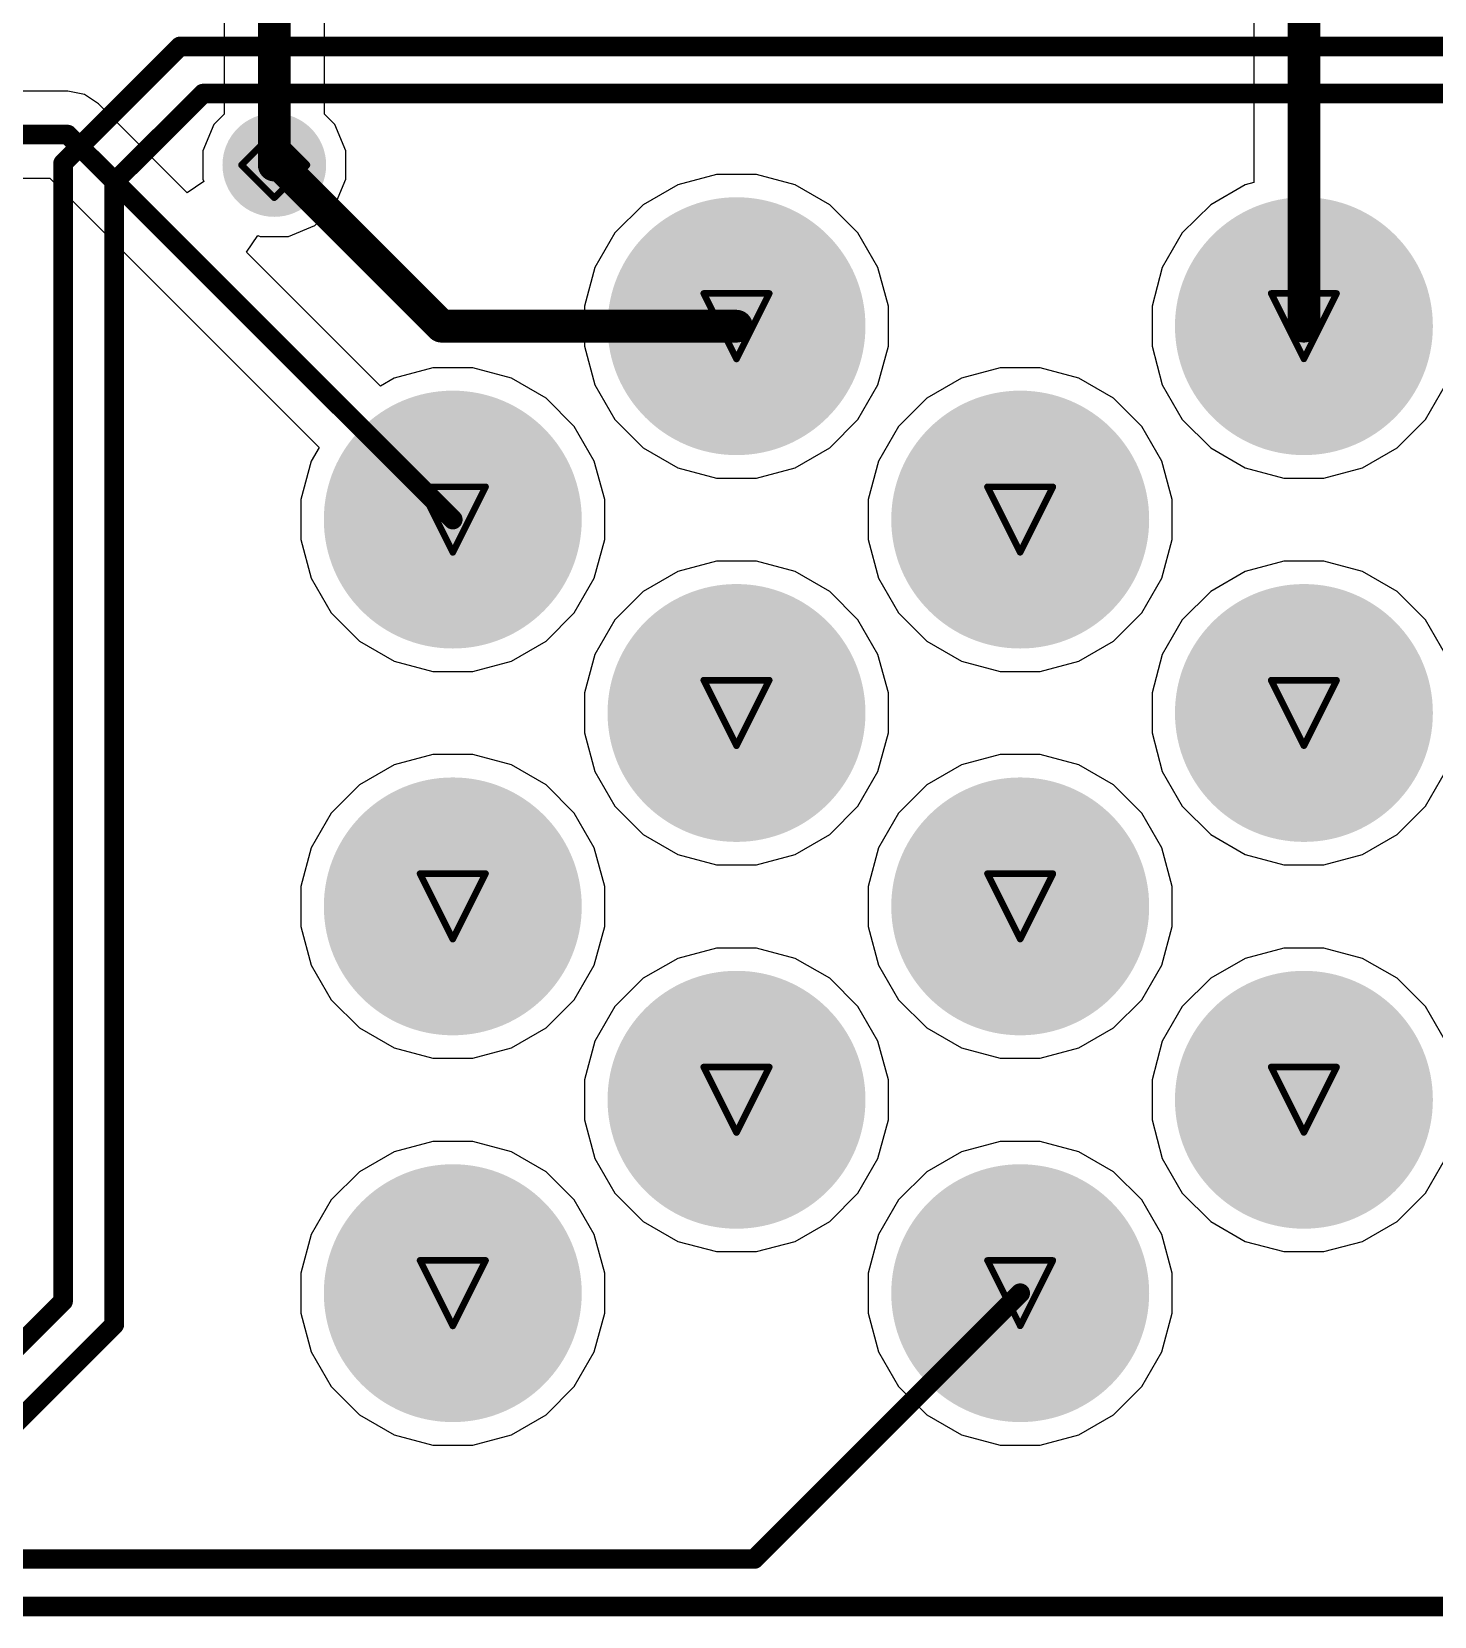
# Model space of a CAD drawing. Header units: inches. Extents: x -31 to 249, y -28 to 261.
# Drawn here: x 68.52 to 79.4, y 13.56 to 25.85 of the extents above; entities that cross this region are included whole.
import ezdxf

# ---------------------------------------------------------------- set-up
doc = ezdxf.new("R2010")
doc.units = ezdxf.units.IN
for name, color, linetype in [('Bottom Layer', 5, 'Continuous'), ('Bottom Solder', 6, 'Continuous'), ('Drill Drawing', 1, 'Continuous'), ('Multi-Layer', 9, 'Continuous'), ('Pad Holes', 156, 'Continuous'), ('Top Layer', 1, 'Continuous'), ('Top Solder', 216, 'Continuous'), ('Via Holes', 16, 'Continuous')]:
    doc.layers.add(name, color=color, linetype=linetype)

# ---------------------------------------------------------------- blocks, each defined once
blk = doc.blocks.new('1_1376430_8_40')
at = {"layer": 'Bottom Layer'}
h = blk.add_hatch(color=5, dxfattribs=at)
edge = h.paths.add_edge_path()
edge.add_arc((6.45, 4.725), 1, 0, 360)
h = blk.add_hatch(color=5, dxfattribs=at)
edge = h.paths.add_edge_path()
edge.add_arc((10.85, 4.725), 1, 0, 360)
h = blk.add_hatch(color=5, dxfattribs=at)
edge = h.paths.add_edge_path()
edge.add_arc((4.25, 3.225), 1, 0, 360)
h = blk.add_hatch(color=5, dxfattribs=at)
edge = h.paths.add_edge_path()
edge.add_arc((8.65, 3.225), 1, 0, 360)
h = blk.add_hatch(color=5, dxfattribs=at)
edge = h.paths.add_edge_path()
edge.add_arc((6.45, 1.725), 1, 0, 360)
h = blk.add_hatch(color=5, dxfattribs=at)
edge = h.paths.add_edge_path()
edge.add_arc((10.85, 1.725), 1, 0, 360)
h = blk.add_hatch(color=5, dxfattribs=at)
edge = h.paths.add_edge_path()
edge.add_arc((4.25, 0.225), 1, 0, 360)
h = blk.add_hatch(color=5, dxfattribs=at)
edge = h.paths.add_edge_path()
edge.add_arc((8.65, 0.225), 1, 0, 360)
h = blk.add_hatch(color=5, dxfattribs=at)
edge = h.paths.add_edge_path()
edge.add_arc((6.45, -1.275), 1, 0, 360)
h = blk.add_hatch(color=5, dxfattribs=at)
edge = h.paths.add_edge_path()
edge.add_arc((10.85, -1.275), 1, 0, 360)
h = blk.add_hatch(color=5, dxfattribs=at)
edge = h.paths.add_edge_path()
edge.add_arc((4.25, -2.775), 1, 0, 360)
h = blk.add_hatch(color=5, dxfattribs=at)
edge = h.paths.add_edge_path()
edge.add_arc((8.65, -2.775), 1, 0, 360)
at = {"layer": 'Bottom Solder'}
h = blk.add_hatch(color=6, dxfattribs=at)
edge = h.paths.add_edge_path()
edge.add_arc((6.45, 4.725), 1, 0, 360)
h = blk.add_hatch(color=6, dxfattribs=at)
edge = h.paths.add_edge_path()
edge.add_arc((10.85, 4.725), 1, 0, 360)
h = blk.add_hatch(color=6, dxfattribs=at)
edge = h.paths.add_edge_path()
edge.add_arc((4.25, 3.225), 1, 0, 360)
h = blk.add_hatch(color=6, dxfattribs=at)
edge = h.paths.add_edge_path()
edge.add_arc((8.65, 3.225), 1, 0, 360)
h = blk.add_hatch(color=6, dxfattribs=at)
edge = h.paths.add_edge_path()
edge.add_arc((6.45, 1.725), 1, 0, 360)
h = blk.add_hatch(color=6, dxfattribs=at)
edge = h.paths.add_edge_path()
edge.add_arc((10.85, 1.725), 1, 0, 360)
h = blk.add_hatch(color=6, dxfattribs=at)
edge = h.paths.add_edge_path()
edge.add_arc((4.25, 0.225), 1, 0, 360)
h = blk.add_hatch(color=6, dxfattribs=at)
edge = h.paths.add_edge_path()
edge.add_arc((8.65, 0.225), 1, 0, 360)
h = blk.add_hatch(color=6, dxfattribs=at)
edge = h.paths.add_edge_path()
edge.add_arc((6.45, -1.275), 1, 0, 360)
h = blk.add_hatch(color=6, dxfattribs=at)
edge = h.paths.add_edge_path()
edge.add_arc((10.85, -1.275), 1, 0, 360)
h = blk.add_hatch(color=6, dxfattribs=at)
edge = h.paths.add_edge_path()
edge.add_arc((4.25, -2.775), 1, 0, 360)
h = blk.add_hatch(color=6, dxfattribs=at)
edge = h.paths.add_edge_path()
edge.add_arc((8.65, -2.775), 1, 0, 360)
at = {"layer": 'Multi-Layer'}
h = blk.add_hatch(color=9, dxfattribs=at)
edge = h.paths.add_edge_path()
edge.add_arc((6.45, 4.725), 1, 0, 360)
h = blk.add_hatch(color=9, dxfattribs=at)
edge = h.paths.add_edge_path()
edge.add_arc((10.85, 4.725), 1, 0, 360)
h = blk.add_hatch(color=9, dxfattribs=at)
edge = h.paths.add_edge_path()
edge.add_arc((4.25, 3.225), 1, 0, 360)
h = blk.add_hatch(color=9, dxfattribs=at)
edge = h.paths.add_edge_path()
edge.add_arc((8.65, 3.225), 1, 0, 360)
h = blk.add_hatch(color=9, dxfattribs=at)
edge = h.paths.add_edge_path()
edge.add_arc((6.45, 1.725), 1, 0, 360)
h = blk.add_hatch(color=9, dxfattribs=at)
edge = h.paths.add_edge_path()
edge.add_arc((10.85, 1.725), 1, 0, 360)
h = blk.add_hatch(color=9, dxfattribs=at)
edge = h.paths.add_edge_path()
edge.add_arc((4.25, 0.225), 1, 0, 360)
h = blk.add_hatch(color=9, dxfattribs=at)
edge = h.paths.add_edge_path()
edge.add_arc((8.65, 0.225), 1, 0, 360)
h = blk.add_hatch(color=9, dxfattribs=at)
edge = h.paths.add_edge_path()
edge.add_arc((6.45, -1.275), 1, 0, 360)
h = blk.add_hatch(color=9, dxfattribs=at)
edge = h.paths.add_edge_path()
edge.add_arc((10.85, -1.275), 1, 0, 360)
h = blk.add_hatch(color=9, dxfattribs=at)
edge = h.paths.add_edge_path()
edge.add_arc((4.25, -2.775), 1, 0, 360)
h = blk.add_hatch(color=9, dxfattribs=at)
edge = h.paths.add_edge_path()
edge.add_arc((8.65, -2.775), 1, 0, 360)
at = {"layer": 'Pad Holes'}
h = blk.add_hatch(color=7, dxfattribs=at)
edge = h.paths.add_edge_path()
edge.add_arc((6.45, 4.725), 0.605, 0, 360)
h = blk.add_hatch(color=7, dxfattribs=at)
edge = h.paths.add_edge_path()
edge.add_arc((10.85, 4.725), 0.605, 0, 360)
h = blk.add_hatch(color=7, dxfattribs=at)
edge = h.paths.add_edge_path()
edge.add_arc((4.25, 3.225), 0.605, 0, 360)
h = blk.add_hatch(color=7, dxfattribs=at)
edge = h.paths.add_edge_path()
edge.add_arc((8.65, 3.225), 0.605, 0, 360)
h = blk.add_hatch(color=7, dxfattribs=at)
edge = h.paths.add_edge_path()
edge.add_arc((6.45, 1.725), 0.605, 0, 360)
h = blk.add_hatch(color=7, dxfattribs=at)
edge = h.paths.add_edge_path()
edge.add_arc((10.85, 1.725), 0.605, 0, 360)
h = blk.add_hatch(color=7, dxfattribs=at)
edge = h.paths.add_edge_path()
edge.add_arc((4.25, 0.225), 0.605, 0, 360)
h = blk.add_hatch(color=7, dxfattribs=at)
edge = h.paths.add_edge_path()
edge.add_arc((8.65, 0.225), 0.605, 0, 360)
h = blk.add_hatch(color=7, dxfattribs=at)
edge = h.paths.add_edge_path()
edge.add_arc((6.45, -1.275), 0.605, 0, 360)
h = blk.add_hatch(color=7, dxfattribs=at)
edge = h.paths.add_edge_path()
edge.add_arc((10.85, -1.275), 0.605, 0, 360)
h = blk.add_hatch(color=7, dxfattribs=at)
edge = h.paths.add_edge_path()
edge.add_arc((4.25, -2.775), 0.605, 0, 360)
h = blk.add_hatch(color=7, dxfattribs=at)
edge = h.paths.add_edge_path()
edge.add_arc((8.65, -2.775), 0.605, 0, 360)
at = {"layer": 'Top Layer'}
h = blk.add_hatch(color=1, dxfattribs=at)
edge = h.paths.add_edge_path()
edge.add_arc((6.45, 4.725), 1, 0, 360)
h = blk.add_hatch(color=1, dxfattribs=at)
edge = h.paths.add_edge_path()
edge.add_arc((10.85, 4.725), 1, 0, 360)
h = blk.add_hatch(color=1, dxfattribs=at)
edge = h.paths.add_edge_path()
edge.add_arc((4.25, 3.225), 1, 0, 360)
h = blk.add_hatch(color=1, dxfattribs=at)
edge = h.paths.add_edge_path()
edge.add_arc((8.65, 3.225), 1, 0, 360)
h = blk.add_hatch(color=1, dxfattribs=at)
edge = h.paths.add_edge_path()
edge.add_arc((6.45, 1.725), 1, 0, 360)
h = blk.add_hatch(color=1, dxfattribs=at)
edge = h.paths.add_edge_path()
edge.add_arc((10.85, 1.725), 1, 0, 360)
h = blk.add_hatch(color=1, dxfattribs=at)
edge = h.paths.add_edge_path()
edge.add_arc((4.25, 0.225), 1, 0, 360)
h = blk.add_hatch(color=1, dxfattribs=at)
edge = h.paths.add_edge_path()
edge.add_arc((8.65, 0.225), 1, 0, 360)
h = blk.add_hatch(color=1, dxfattribs=at)
edge = h.paths.add_edge_path()
edge.add_arc((6.45, -1.275), 1, 0, 360)
h = blk.add_hatch(color=1, dxfattribs=at)
edge = h.paths.add_edge_path()
edge.add_arc((10.85, -1.275), 1, 0, 360)
h = blk.add_hatch(color=1, dxfattribs=at)
edge = h.paths.add_edge_path()
edge.add_arc((4.25, -2.775), 1, 0, 360)
h = blk.add_hatch(color=1, dxfattribs=at)
edge = h.paths.add_edge_path()
edge.add_arc((8.65, -2.775), 1, 0, 360)
at = {"layer": 'Top Solder'}
h = blk.add_hatch(color=216, dxfattribs=at)
edge = h.paths.add_edge_path()
edge.add_arc((6.45, 4.725), 1, 0, 360)
h = blk.add_hatch(color=216, dxfattribs=at)
edge = h.paths.add_edge_path()
edge.add_arc((10.85, 4.725), 1, 0, 360)
h = blk.add_hatch(color=216, dxfattribs=at)
edge = h.paths.add_edge_path()
edge.add_arc((4.25, 3.225), 1, 0, 360)
h = blk.add_hatch(color=216, dxfattribs=at)
edge = h.paths.add_edge_path()
edge.add_arc((8.65, 3.225), 1, 0, 360)
h = blk.add_hatch(color=216, dxfattribs=at)
edge = h.paths.add_edge_path()
edge.add_arc((6.45, 1.725), 1, 0, 360)
h = blk.add_hatch(color=216, dxfattribs=at)
edge = h.paths.add_edge_path()
edge.add_arc((10.85, 1.725), 1, 0, 360)
h = blk.add_hatch(color=216, dxfattribs=at)
edge = h.paths.add_edge_path()
edge.add_arc((4.25, 0.225), 1, 0, 360)
h = blk.add_hatch(color=216, dxfattribs=at)
edge = h.paths.add_edge_path()
edge.add_arc((8.65, 0.225), 1, 0, 360)
h = blk.add_hatch(color=216, dxfattribs=at)
edge = h.paths.add_edge_path()
edge.add_arc((6.45, -1.275), 1, 0, 360)
h = blk.add_hatch(color=216, dxfattribs=at)
edge = h.paths.add_edge_path()
edge.add_arc((10.85, -1.275), 1, 0, 360)
h = blk.add_hatch(color=216, dxfattribs=at)
edge = h.paths.add_edge_path()
edge.add_arc((4.25, -2.775), 1, 0, 360)
h = blk.add_hatch(color=216, dxfattribs=at)
edge = h.paths.add_edge_path()
edge.add_arc((8.65, -2.775), 1, 0, 360)

msp = doc.modelspace()

# ---------------------------------------------------------------- hatches: boundary and pattern name
at = {"layer": 'Bottom Layer'}
h = msp.add_hatch(color=5, dxfattribs=at)
edge = h.paths.add_edge_path()
edge.add_arc((70.401, 24.817), 0.3, 0, 360)
at = {"layer": 'Bottom Solder'}
h = msp.add_hatch(color=6, dxfattribs=at)
edge = h.paths.add_edge_path()
edge.add_arc((70.401, 24.817), 0.402, 0, 360)
at = {"layer": 'Top Layer'}
h = msp.add_hatch(color=1, dxfattribs=at)
edge = h.paths.add_edge_path()
edge.add_arc((70.401, 24.817), 0.3, 0, 360)
at = {"layer": 'Top Solder'}
h = msp.add_hatch(color=216, dxfattribs=at)
edge = h.paths.add_edge_path()
edge.add_arc((70.401, 24.817), 0.402, 0, 360)
at = {"layer": 'Via Holes'}
h = msp.add_hatch(color=7, dxfattribs=at)
edge = h.paths.add_edge_path()
edge.add_arc((70.401, 24.817), 0.15, 0, 360)

# ---------------------------------------------------------------- linework, layer by layer
at = {"layer": 'Bottom Layer'}
for points in [[(68.763, 24.83, 0.152, 0.152, 0), (69.67, 25.737, 0.152, 0.152, 0)], [(69.67, 25.737, 0.152, 0.152, 0), (92.658, 25.737, 0.152, 0.152, 0)], [(69.16, 24.684, 0.152, 0.152, 0), (69.848, 25.371, 0.152, 0.152, 0)], [(69.848, 25.371, 0.152, 0.152, 0), (92.862, 25.371, 0.152, 0.152, 0)], [(68.763, 16.004, 0.152, 0.152, 0), (68.763, 24.83, 0.152, 0.152, 0)], [(70.401, 24.817, 0.254, 0.254, 0), (70.447, 24.817, 0.254, 0.254, 0)], [(70.447, 24.817, 0.254, 0.254, 0), (71.698, 23.567, 0.254, 0.254, 0)], [(69.16, 15.823, 0.152, 0.152, 0), (69.16, 24.684, 0.152, 0.152, 0)], [(71.698, 23.567, 0.254, 0.254, 0), (73.985, 23.567, 0.254, 0.254, 0)], [(74.123, 14.005, 0.152, 0.152, 0), (76.185, 16.067, 0.152, 0.152, 0)], [(67.494, 14.735, 0.152, 0.152, 0), (68.763, 16.004, 0.152, 0.152, 0)], [(67.694, 14.357, 0.152, 0.152, 0), (69.16, 15.823, 0.152, 0.152, 0)], [(50.726, 14.005, 0.152, 0.152, 0), (74.123, 14.005, 0.152, 0.152, 0)], [(42.363, 13.637, 0.152, 0.152, 0), (86.955, 13.637, 0.152, 0.152, 0)]]:
    msp.add_lwpolyline(points, format="xyseb", dxfattribs=at)
for points in [[(69.632, 25.737, 0.0762, 0.0762, 1), (69.708, 25.737, 0.0762, 0.0762, 1)], [(69.632, 25.737, 0.0762, 0.0762, 1), (69.708, 25.737, 0.0762, 0.0762, 1)], [(69.81, 25.371, 0.0762, 0.0762, 1), (69.886, 25.371, 0.0762, 0.0762, 1)], [(69.81, 25.371, 0.0762, 0.0762, 1), (69.886, 25.371, 0.0762, 0.0762, 1)], [(68.725, 24.83, 0.0762, 0.0762, 1), (68.801, 24.83, 0.0762, 0.0762, 1)], [(68.725, 24.83, 0.0762, 0.0762, 1), (68.801, 24.83, 0.0762, 0.0762, 1)], [(70.337, 24.817, 0.127, 0.127, 1), (70.464, 24.817, 0.127, 0.127, 1)], [(70.383, 24.817, 0.127, 0.127, 1), (70.51, 24.817, 0.127, 0.127, 1)], [(70.383, 24.817, 0.127, 0.127, 1), (70.51, 24.817, 0.127, 0.127, 1)], [(69.122, 24.684, 0.0762, 0.0762, 1), (69.198, 24.684, 0.0762, 0.0762, 1)], [(69.122, 24.684, 0.0762, 0.0762, 1), (69.198, 24.684, 0.0762, 0.0762, 1)], [(71.634, 23.567, 0.127, 0.127, 1), (71.761, 23.567, 0.127, 0.127, 1)], [(71.634, 23.567, 0.127, 0.127, 1), (71.761, 23.567, 0.127, 0.127, 1)], [(73.921, 23.567, 0.127, 0.127, 1), (74.048, 23.567, 0.127, 0.127, 1)], [(76.147, 16.067, 0.0762, 0.0762, 1), (76.223, 16.067, 0.0762, 0.0762, 1)], [(68.725, 16.004, 0.0762, 0.0762, 1), (68.801, 16.004, 0.0762, 0.0762, 1)], [(68.725, 16.004, 0.0762, 0.0762, 1), (68.801, 16.004, 0.0762, 0.0762, 1)], [(69.122, 15.823, 0.0762, 0.0762, 1), (69.198, 15.823, 0.0762, 0.0762, 1)], [(69.122, 15.823, 0.0762, 0.0762, 1), (69.198, 15.823, 0.0762, 0.0762, 1)], [(74.085, 14.005, 0.0762, 0.0762, 1), (74.161, 14.005, 0.0762, 0.0762, 1)], [(74.085, 14.005, 0.0762, 0.0762, 1), (74.161, 14.005, 0.0762, 0.0762, 1)]]:
    msp.add_lwpolyline(points, format="xyseb", close=True, dxfattribs=at)
at = {"layer": 'Drill Drawing'}
for points in [[(70.147, 24.817, 0.0508, 0.0508, 0), (70.401, 25.071, 0.0508, 0.0508, 0)], [(70.401, 25.071, 0.0508, 0.0508, 0), (70.655, 24.817, 0.0508, 0.0508, 0)], [(70.147, 24.817, 0.0508, 0.0508, 0), (70.401, 24.563, 0.0508, 0.0508, 0)], [(70.401, 24.563, 0.0508, 0.0508, 0), (70.655, 24.817, 0.0508, 0.0508, 0)], [(73.731, 23.821, 0.0508, 0.0508, 0), (74.239, 23.821, 0.0508, 0.0508, 0)], [(73.731, 23.821, 0.0508, 0.0508, 0), (73.985, 23.313, 0.0508, 0.0508, 0)], [(73.985, 23.313, 0.0508, 0.0508, 0), (74.239, 23.821, 0.0508, 0.0508, 0)], [(78.131, 23.821, 0.0508, 0.0508, 0), (78.639, 23.821, 0.0508, 0.0508, 0)], [(78.131, 23.821, 0.0508, 0.0508, 0), (78.385, 23.313, 0.0508, 0.0508, 0)], [(78.385, 23.313, 0.0508, 0.0508, 0), (78.639, 23.821, 0.0508, 0.0508, 0)], [(71.531, 22.321, 0.0508, 0.0508, 0), (72.039, 22.321, 0.0508, 0.0508, 0)], [(71.531, 22.321, 0.0508, 0.0508, 0), (71.785, 21.813, 0.0508, 0.0508, 0)], [(71.785, 21.813, 0.0508, 0.0508, 0), (72.039, 22.321, 0.0508, 0.0508, 0)], [(75.931, 22.321, 0.0508, 0.0508, 0), (76.439, 22.321, 0.0508, 0.0508, 0)], [(75.931, 22.321, 0.0508, 0.0508, 0), (76.185, 21.813, 0.0508, 0.0508, 0)], [(76.185, 21.813, 0.0508, 0.0508, 0), (76.439, 22.321, 0.0508, 0.0508, 0)], [(73.731, 20.821, 0.0508, 0.0508, 0), (74.239, 20.821, 0.0508, 0.0508, 0)], [(73.731, 20.821, 0.0508, 0.0508, 0), (73.985, 20.313, 0.0508, 0.0508, 0)], [(73.985, 20.313, 0.0508, 0.0508, 0), (74.239, 20.821, 0.0508, 0.0508, 0)], [(78.131, 20.821, 0.0508, 0.0508, 0), (78.639, 20.821, 0.0508, 0.0508, 0)], [(78.131, 20.821, 0.0508, 0.0508, 0), (78.385, 20.313, 0.0508, 0.0508, 0)], [(78.385, 20.313, 0.0508, 0.0508, 0), (78.639, 20.821, 0.0508, 0.0508, 0)], [(71.531, 19.321, 0.0508, 0.0508, 0), (72.039, 19.321, 0.0508, 0.0508, 0)], [(71.531, 19.321, 0.0508, 0.0508, 0), (71.785, 18.813, 0.0508, 0.0508, 0)], [(71.785, 18.813, 0.0508, 0.0508, 0), (72.039, 19.321, 0.0508, 0.0508, 0)], [(75.931, 19.321, 0.0508, 0.0508, 0), (76.439, 19.321, 0.0508, 0.0508, 0)], [(75.931, 19.321, 0.0508, 0.0508, 0), (76.185, 18.813, 0.0508, 0.0508, 0)], [(76.185, 18.813, 0.0508, 0.0508, 0), (76.439, 19.321, 0.0508, 0.0508, 0)], [(73.731, 17.821, 0.0508, 0.0508, 0), (74.239, 17.821, 0.0508, 0.0508, 0)], [(73.731, 17.821, 0.0508, 0.0508, 0), (73.985, 17.313, 0.0508, 0.0508, 0)], [(73.985, 17.313, 0.0508, 0.0508, 0), (74.239, 17.821, 0.0508, 0.0508, 0)], [(78.131, 17.821, 0.0508, 0.0508, 0), (78.639, 17.821, 0.0508, 0.0508, 0)], [(78.131, 17.821, 0.0508, 0.0508, 0), (78.385, 17.313, 0.0508, 0.0508, 0)], [(78.385, 17.313, 0.0508, 0.0508, 0), (78.639, 17.821, 0.0508, 0.0508, 0)], [(71.531, 16.321, 0.0508, 0.0508, 0), (72.039, 16.321, 0.0508, 0.0508, 0)], [(71.531, 16.321, 0.0508, 0.0508, 0), (71.785, 15.813, 0.0508, 0.0508, 0)], [(71.785, 15.813, 0.0508, 0.0508, 0), (72.039, 16.321, 0.0508, 0.0508, 0)], [(75.931, 16.321, 0.0508, 0.0508, 0), (76.439, 16.321, 0.0508, 0.0508, 0)], [(75.931, 16.321, 0.0508, 0.0508, 0), (76.185, 15.813, 0.0508, 0.0508, 0)], [(76.185, 15.813, 0.0508, 0.0508, 0), (76.439, 16.321, 0.0508, 0.0508, 0)]]:
    msp.add_lwpolyline(points, format="xyseb", dxfattribs=at)
for points in [[(70.388, 25.071, 0.0254, 0.0254, 1), (70.413, 25.071, 0.0254, 0.0254, 1)], [(70.388, 25.071, 0.0254, 0.0254, 1), (70.413, 25.071, 0.0254, 0.0254, 1)], [(70.134, 24.817, 0.0254, 0.0254, 1), (70.159, 24.817, 0.0254, 0.0254, 1)], [(70.134, 24.817, 0.0254, 0.0254, 1), (70.159, 24.817, 0.0254, 0.0254, 1)], [(70.642, 24.817, 0.0254, 0.0254, 1), (70.667, 24.817, 0.0254, 0.0254, 1)], [(70.642, 24.817, 0.0254, 0.0254, 1), (70.667, 24.817, 0.0254, 0.0254, 1)], [(70.388, 24.563, 0.0254, 0.0254, 1), (70.413, 24.563, 0.0254, 0.0254, 1)], [(70.388, 24.563, 0.0254, 0.0254, 1), (70.413, 24.563, 0.0254, 0.0254, 1)], [(73.718, 23.821, 0.0254, 0.0254, 1), (73.744, 23.821, 0.0254, 0.0254, 1)], [(73.718, 23.821, 0.0254, 0.0254, 1), (73.744, 23.821, 0.0254, 0.0254, 1)], [(74.226, 23.821, 0.0254, 0.0254, 1), (74.252, 23.821, 0.0254, 0.0254, 1)], [(74.226, 23.821, 0.0254, 0.0254, 1), (74.252, 23.821, 0.0254, 0.0254, 1)], [(78.118, 23.821, 0.0254, 0.0254, 1), (78.143, 23.821, 0.0254, 0.0254, 1)], [(78.118, 23.821, 0.0254, 0.0254, 1), (78.143, 23.821, 0.0254, 0.0254, 1)], [(78.626, 23.821, 0.0254, 0.0254, 1), (78.651, 23.821, 0.0254, 0.0254, 1)], [(78.626, 23.821, 0.0254, 0.0254, 1), (78.651, 23.821, 0.0254, 0.0254, 1)], [(73.972, 23.313, 0.0254, 0.0254, 1), (73.998, 23.313, 0.0254, 0.0254, 1)], [(73.972, 23.313, 0.0254, 0.0254, 1), (73.998, 23.313, 0.0254, 0.0254, 1)], [(78.372, 23.313, 0.0254, 0.0254, 1), (78.397, 23.313, 0.0254, 0.0254, 1)], [(78.372, 23.313, 0.0254, 0.0254, 1), (78.397, 23.313, 0.0254, 0.0254, 1)], [(71.518, 22.321, 0.0254, 0.0254, 1), (71.544, 22.321, 0.0254, 0.0254, 1)], [(71.518, 22.321, 0.0254, 0.0254, 1), (71.544, 22.321, 0.0254, 0.0254, 1)], [(72.026, 22.321, 0.0254, 0.0254, 1), (72.052, 22.321, 0.0254, 0.0254, 1)], [(72.026, 22.321, 0.0254, 0.0254, 1), (72.052, 22.321, 0.0254, 0.0254, 1)], [(75.918, 22.321, 0.0254, 0.0254, 1), (75.943, 22.321, 0.0254, 0.0254, 1)], [(75.918, 22.321, 0.0254, 0.0254, 1), (75.943, 22.321, 0.0254, 0.0254, 1)], [(76.426, 22.321, 0.0254, 0.0254, 1), (76.451, 22.321, 0.0254, 0.0254, 1)], [(76.426, 22.321, 0.0254, 0.0254, 1), (76.451, 22.321, 0.0254, 0.0254, 1)], [(71.772, 21.813, 0.0254, 0.0254, 1), (71.798, 21.813, 0.0254, 0.0254, 1)], [(71.772, 21.813, 0.0254, 0.0254, 1), (71.798, 21.813, 0.0254, 0.0254, 1)], [(76.172, 21.813, 0.0254, 0.0254, 1), (76.197, 21.813, 0.0254, 0.0254, 1)], [(76.172, 21.813, 0.0254, 0.0254, 1), (76.197, 21.813, 0.0254, 0.0254, 1)], [(73.718, 20.821, 0.0254, 0.0254, 1), (73.744, 20.821, 0.0254, 0.0254, 1)], [(73.718, 20.821, 0.0254, 0.0254, 1), (73.744, 20.821, 0.0254, 0.0254, 1)], [(74.226, 20.821, 0.0254, 0.0254, 1), (74.252, 20.821, 0.0254, 0.0254, 1)], [(74.226, 20.821, 0.0254, 0.0254, 1), (74.252, 20.821, 0.0254, 0.0254, 1)], [(78.118, 20.821, 0.0254, 0.0254, 1), (78.143, 20.821, 0.0254, 0.0254, 1)], [(78.118, 20.821, 0.0254, 0.0254, 1), (78.143, 20.821, 0.0254, 0.0254, 1)], [(78.626, 20.821, 0.0254, 0.0254, 1), (78.651, 20.821, 0.0254, 0.0254, 1)], [(78.626, 20.821, 0.0254, 0.0254, 1), (78.651, 20.821, 0.0254, 0.0254, 1)], [(73.972, 20.313, 0.0254, 0.0254, 1), (73.998, 20.313, 0.0254, 0.0254, 1)], [(73.972, 20.313, 0.0254, 0.0254, 1), (73.998, 20.313, 0.0254, 0.0254, 1)], [(78.372, 20.313, 0.0254, 0.0254, 1), (78.397, 20.313, 0.0254, 0.0254, 1)], [(78.372, 20.313, 0.0254, 0.0254, 1), (78.397, 20.313, 0.0254, 0.0254, 1)], [(71.518, 19.321, 0.0254, 0.0254, 1), (71.544, 19.321, 0.0254, 0.0254, 1)], [(71.518, 19.321, 0.0254, 0.0254, 1), (71.544, 19.321, 0.0254, 0.0254, 1)], [(72.026, 19.321, 0.0254, 0.0254, 1), (72.052, 19.321, 0.0254, 0.0254, 1)], [(72.026, 19.321, 0.0254, 0.0254, 1), (72.052, 19.321, 0.0254, 0.0254, 1)], [(75.918, 19.321, 0.0254, 0.0254, 1), (75.943, 19.321, 0.0254, 0.0254, 1)], [(75.918, 19.321, 0.0254, 0.0254, 1), (75.943, 19.321, 0.0254, 0.0254, 1)], [(76.426, 19.321, 0.0254, 0.0254, 1), (76.451, 19.321, 0.0254, 0.0254, 1)], [(76.426, 19.321, 0.0254, 0.0254, 1), (76.451, 19.321, 0.0254, 0.0254, 1)], [(71.772, 18.813, 0.0254, 0.0254, 1), (71.798, 18.813, 0.0254, 0.0254, 1)], [(71.772, 18.813, 0.0254, 0.0254, 1), (71.798, 18.813, 0.0254, 0.0254, 1)], [(76.172, 18.813, 0.0254, 0.0254, 1), (76.197, 18.813, 0.0254, 0.0254, 1)], [(76.172, 18.813, 0.0254, 0.0254, 1), (76.197, 18.813, 0.0254, 0.0254, 1)], [(73.718, 17.821, 0.0254, 0.0254, 1), (73.744, 17.821, 0.0254, 0.0254, 1)], [(73.718, 17.821, 0.0254, 0.0254, 1), (73.744, 17.821, 0.0254, 0.0254, 1)], [(74.226, 17.821, 0.0254, 0.0254, 1), (74.252, 17.821, 0.0254, 0.0254, 1)], [(74.226, 17.821, 0.0254, 0.0254, 1), (74.252, 17.821, 0.0254, 0.0254, 1)], [(78.118, 17.821, 0.0254, 0.0254, 1), (78.143, 17.821, 0.0254, 0.0254, 1)], [(78.118, 17.821, 0.0254, 0.0254, 1), (78.143, 17.821, 0.0254, 0.0254, 1)], [(78.626, 17.821, 0.0254, 0.0254, 1), (78.651, 17.821, 0.0254, 0.0254, 1)], [(78.626, 17.821, 0.0254, 0.0254, 1), (78.651, 17.821, 0.0254, 0.0254, 1)], [(73.972, 17.313, 0.0254, 0.0254, 1), (73.998, 17.313, 0.0254, 0.0254, 1)], [(73.972, 17.313, 0.0254, 0.0254, 1), (73.998, 17.313, 0.0254, 0.0254, 1)], [(78.372, 17.313, 0.0254, 0.0254, 1), (78.397, 17.313, 0.0254, 0.0254, 1)], [(78.372, 17.313, 0.0254, 0.0254, 1), (78.397, 17.313, 0.0254, 0.0254, 1)], [(71.518, 16.321, 0.0254, 0.0254, 1), (71.544, 16.321, 0.0254, 0.0254, 1)], [(71.518, 16.321, 0.0254, 0.0254, 1), (71.544, 16.321, 0.0254, 0.0254, 1)], [(72.026, 16.321, 0.0254, 0.0254, 1), (72.052, 16.321, 0.0254, 0.0254, 1)], [(72.026, 16.321, 0.0254, 0.0254, 1), (72.052, 16.321, 0.0254, 0.0254, 1)], [(75.918, 16.321, 0.0254, 0.0254, 1), (75.943, 16.321, 0.0254, 0.0254, 1)], [(75.918, 16.321, 0.0254, 0.0254, 1), (75.943, 16.321, 0.0254, 0.0254, 1)], [(76.426, 16.321, 0.0254, 0.0254, 1), (76.451, 16.321, 0.0254, 0.0254, 1)], [(76.426, 16.321, 0.0254, 0.0254, 1), (76.451, 16.321, 0.0254, 0.0254, 1)], [(71.772, 15.813, 0.0254, 0.0254, 1), (71.798, 15.813, 0.0254, 0.0254, 1)], [(71.772, 15.813, 0.0254, 0.0254, 1), (71.798, 15.813, 0.0254, 0.0254, 1)], [(76.172, 15.813, 0.0254, 0.0254, 1), (76.197, 15.813, 0.0254, 0.0254, 1)], [(76.172, 15.813, 0.0254, 0.0254, 1), (76.197, 15.813, 0.0254, 0.0254, 1)]]:
    msp.add_lwpolyline(points, format="xyseb", close=True, dxfattribs=at)
at = {"layer": 'Top Layer'}
for p, q in [((70.012, 34.384), (70.012, 25.212)), ((77.996, 32.201), (77.996, 24.682)), ((70.789, 25.212), (70.789, 26.762)), ((68.799, 25.389), (57.823, 25.389)), ((68.928, 25.364), (68.799, 25.389)), ((69.037, 25.291), (68.928, 25.364)), ((69.725, 24.602), (69.037, 25.291)), ((70.012, 25.212), (69.931, 25.131)), ((70.87, 25.131), (70.789, 25.212)), ((69.931, 25.131), (69.847, 24.928)), ((70.955, 24.928), (70.87, 25.131)), ((69.847, 24.928), (69.847, 24.707)), ((70.955, 24.707), (70.955, 24.928)), ((63.954, 24.716), (68.659, 24.716)), ((68.659, 24.716), (70.748, 22.627)), ((69.847, 24.707), (69.855, 24.688)), ((70.87, 24.504), (70.955, 24.707)), ((73.83, 24.744), (73.53, 24.664)), ((74.14, 24.744), (73.83, 24.744)), ((74.439, 24.664), (74.14, 24.744)), ((69.855, 24.688), (69.725, 24.602)), ((73.53, 24.664), (73.262, 24.509)), ((74.708, 24.509), (74.439, 24.664)), ((77.93, 24.664), (77.662, 24.509)), ((77.996, 24.682), (77.93, 24.664)), ((70.715, 24.348), (70.87, 24.504)), ((73.262, 24.509), (73.042, 24.29)), ((74.927, 24.29), (74.708, 24.509)), ((77.662, 24.509), (77.442, 24.29)), ((70.511, 24.263), (70.715, 24.348)), ((70.185, 24.142), (70.272, 24.271)), ((70.272, 24.271), (70.291, 24.263)), ((70.291, 24.263), (70.511, 24.263)), ((73.042, 24.29), (72.887, 24.021)), ((75.082, 24.021), (74.927, 24.29)), ((77.442, 24.29), (77.287, 24.021)), ((71.224, 23.103), (70.185, 24.142)), ((72.887, 24.021), (72.807, 23.722)), ((75.163, 23.722), (75.082, 24.021)), ((77.287, 24.021), (77.207, 23.722)), ((72.807, 23.722), (72.807, 23.412)), ((75.163, 23.412), (75.163, 23.722)), ((77.207, 23.722), (77.207, 23.412)), ((72.807, 23.412), (72.887, 23.112)), ((75.082, 23.112), (75.163, 23.412)), ((77.207, 23.412), (77.287, 23.112)), ((71.63, 23.244), (71.33, 23.164)), ((71.94, 23.244), (71.63, 23.244)), ((72.239, 23.164), (71.94, 23.244)), ((76.03, 23.244), (75.73, 23.164)), ((76.34, 23.244), (76.03, 23.244)), ((76.639, 23.164), (76.34, 23.244)), ((71.33, 23.164), (71.224, 23.103)), ((72.508, 23.009), (72.239, 23.164)), ((72.887, 23.112), (73.042, 22.843)), ((74.927, 22.843), (75.082, 23.112)), ((75.73, 23.164), (75.462, 23.009)), ((76.908, 23.009), (76.639, 23.164)), ((77.287, 23.112), (77.442, 22.843)), ((79.327, 22.843), (79.482, 23.112)), ((72.727, 22.79), (72.508, 23.009)), ((75.462, 23.009), (75.242, 22.79)), ((77.127, 22.79), (76.908, 23.009)), ((72.882, 22.521), (72.727, 22.79)), ((73.042, 22.843), (73.262, 22.624)), ((74.708, 22.624), (74.927, 22.843)), ((75.242, 22.79), (75.087, 22.521)), ((77.282, 22.521), (77.127, 22.79)), ((77.442, 22.843), (77.662, 22.624)), ((79.108, 22.624), (79.327, 22.843)), ((70.748, 22.627), (70.687, 22.521)), ((73.262, 22.624), (73.53, 22.469)), ((74.439, 22.469), (74.708, 22.624)), ((77.662, 22.624), (77.93, 22.469)), ((78.839, 22.469), (79.108, 22.624)), ((70.687, 22.521), (70.607, 22.222)), ((72.963, 22.222), (72.882, 22.521)), ((75.087, 22.521), (75.007, 22.222)), ((77.363, 22.222), (77.282, 22.521)), ((73.53, 22.469), (73.83, 22.389)), ((73.83, 22.389), (74.14, 22.389)), ((74.14, 22.389), (74.439, 22.469)), ((77.93, 22.469), (78.23, 22.389)), ((78.23, 22.389), (78.54, 22.389)), ((78.54, 22.389), (78.839, 22.469)), ((70.607, 22.222), (70.607, 21.912)), ((72.963, 21.912), (72.963, 22.222)), ((75.007, 22.222), (75.007, 21.912)), ((77.363, 21.912), (77.363, 22.222)), ((70.607, 21.912), (70.687, 21.612)), ((72.882, 21.612), (72.963, 21.912)), ((75.007, 21.912), (75.087, 21.612)), ((77.282, 21.612), (77.363, 21.912)), ((73.53, 21.664), (73.262, 21.509)), ((73.83, 21.744), (73.53, 21.664)), ((74.14, 21.744), (73.83, 21.744)), ((74.439, 21.664), (74.14, 21.744)), ((74.708, 21.509), (74.439, 21.664)), ((77.93, 21.664), (77.662, 21.509)), ((78.23, 21.744), (77.93, 21.664)), ((78.54, 21.744), (78.23, 21.744)), ((78.839, 21.664), (78.54, 21.744)), ((79.108, 21.509), (78.839, 21.664)), ((70.687, 21.612), (70.842, 21.343)), ((72.727, 21.343), (72.882, 21.612)), ((73.262, 21.509), (73.042, 21.29)), ((74.927, 21.29), (74.708, 21.509)), ((75.087, 21.612), (75.242, 21.343)), ((77.127, 21.343), (77.282, 21.612)), ((77.662, 21.509), (77.442, 21.29)), ((79.327, 21.29), (79.108, 21.509)), ((70.842, 21.343), (71.062, 21.124)), ((72.508, 21.124), (72.727, 21.343)), ((73.042, 21.29), (72.887, 21.021)), ((75.082, 21.021), (74.927, 21.29)), ((75.242, 21.343), (75.462, 21.124)), ((76.908, 21.124), (77.127, 21.343)), ((77.442, 21.29), (77.287, 21.021)), ((79.482, 21.021), (79.327, 21.29)), ((71.062, 21.124), (71.33, 20.969)), ((72.239, 20.969), (72.508, 21.124)), ((72.887, 21.021), (72.807, 20.722)), ((75.163, 20.722), (75.082, 21.021)), ((75.462, 21.124), (75.73, 20.969)), ((76.639, 20.969), (76.908, 21.124)), ((77.287, 21.021), (77.207, 20.722)), ((71.33, 20.969), (71.63, 20.889)), ((71.94, 20.889), (72.239, 20.969)), ((75.73, 20.969), (76.03, 20.889)), ((76.34, 20.889), (76.639, 20.969)), ((71.63, 20.889), (71.94, 20.889)), ((76.03, 20.889), (76.34, 20.889)), ((72.807, 20.722), (72.807, 20.412)), ((75.163, 20.412), (75.163, 20.722)), ((77.207, 20.722), (77.207, 20.412)), ((72.807, 20.412), (72.887, 20.112)), ((75.082, 20.112), (75.163, 20.412)), ((77.207, 20.412), (77.287, 20.112)), ((71.33, 20.164), (71.062, 20.009)), ((71.63, 20.244), (71.33, 20.164)), ((71.94, 20.244), (71.63, 20.244)), ((72.239, 20.164), (71.94, 20.244)), ((72.508, 20.009), (72.239, 20.164)), ((75.73, 20.164), (75.462, 20.009)), ((76.03, 20.244), (75.73, 20.164)), ((76.34, 20.244), (76.03, 20.244)), ((76.639, 20.164), (76.34, 20.244)), ((76.908, 20.009), (76.639, 20.164)), ((72.887, 20.112), (73.042, 19.843)), ((74.927, 19.843), (75.082, 20.112)), ((77.287, 20.112), (77.442, 19.843)), ((79.327, 19.843), (79.482, 20.112)), ((71.062, 20.009), (70.842, 19.79)), ((72.727, 19.79), (72.508, 20.009)), ((75.462, 20.009), (75.242, 19.79)), ((77.127, 19.79), (76.908, 20.009)), ((70.842, 19.79), (70.687, 19.521)), ((72.882, 19.521), (72.727, 19.79)), ((73.042, 19.843), (73.262, 19.624)), ((74.708, 19.624), (74.927, 19.843)), ((75.242, 19.79), (75.087, 19.521)), ((77.282, 19.521), (77.127, 19.79)), ((77.442, 19.843), (77.662, 19.624)), ((79.108, 19.624), (79.327, 19.843)), ((73.262, 19.624), (73.53, 19.469)), ((74.439, 19.469), (74.708, 19.624)), ((77.662, 19.624), (77.93, 19.469)), ((78.839, 19.469), (79.108, 19.624)), ((70.687, 19.521), (70.607, 19.222)), ((72.963, 19.222), (72.882, 19.521)), ((73.53, 19.469), (73.83, 19.389)), ((74.14, 19.389), (74.439, 19.469)), ((75.087, 19.521), (75.007, 19.222)), ((77.363, 19.222), (77.282, 19.521)), ((77.93, 19.469), (78.23, 19.389)), ((78.54, 19.389), (78.839, 19.469)), ((73.83, 19.389), (74.14, 19.389)), ((78.23, 19.389), (78.54, 19.389)), ((70.607, 19.222), (70.607, 18.912)), ((72.963, 18.912), (72.963, 19.222)), ((75.007, 19.222), (75.007, 18.912)), ((77.363, 18.912), (77.363, 19.222)), ((70.607, 18.912), (70.687, 18.612)), ((72.882, 18.612), (72.963, 18.912)), ((75.007, 18.912), (75.087, 18.612)), ((77.282, 18.612), (77.363, 18.912)), ((73.83, 18.744), (73.53, 18.664)), ((74.14, 18.744), (73.83, 18.744)), ((74.439, 18.664), (74.14, 18.744)), ((78.23, 18.744), (77.93, 18.664)), ((78.54, 18.744), (78.23, 18.744)), ((78.839, 18.664), (78.54, 18.744)), ((70.687, 18.612), (70.842, 18.343)), ((72.727, 18.343), (72.882, 18.612)), ((73.53, 18.664), (73.262, 18.509)), ((74.708, 18.509), (74.439, 18.664)), ((75.087, 18.612), (75.242, 18.343)), ((77.127, 18.343), (77.282, 18.612)), ((77.93, 18.664), (77.662, 18.509)), ((79.108, 18.509), (78.839, 18.664)), ((73.262, 18.509), (73.042, 18.29)), ((74.927, 18.29), (74.708, 18.509)), ((77.662, 18.509), (77.442, 18.29)), ((79.327, 18.29), (79.108, 18.509)), ((70.842, 18.343), (71.062, 18.124)), ((72.508, 18.124), (72.727, 18.343)), ((75.242, 18.343), (75.462, 18.124)), ((76.908, 18.124), (77.127, 18.343)), ((73.042, 18.29), (72.887, 18.021)), ((75.082, 18.021), (74.927, 18.29)), ((77.442, 18.29), (77.287, 18.021)), ((79.482, 18.021), (79.327, 18.29)), ((71.062, 18.124), (71.33, 17.969)), ((72.239, 17.969), (72.508, 18.124)), ((75.462, 18.124), (75.73, 17.969)), ((76.639, 17.969), (76.908, 18.124)), ((71.33, 17.969), (71.63, 17.889)), ((71.94, 17.889), (72.239, 17.969)), ((72.887, 18.021), (72.807, 17.722)), ((75.163, 17.722), (75.082, 18.021)), ((75.73, 17.969), (76.03, 17.889)), ((76.34, 17.889), (76.639, 17.969)), ((77.287, 18.021), (77.207, 17.722)), ((71.63, 17.889), (71.94, 17.889)), ((76.03, 17.889), (76.34, 17.889)), ((72.807, 17.722), (72.807, 17.412)), ((75.163, 17.412), (75.163, 17.722)), ((77.207, 17.722), (77.207, 17.412)), ((72.807, 17.412), (72.887, 17.112)), ((75.082, 17.112), (75.163, 17.412)), ((77.207, 17.412), (77.287, 17.112)), ((71.63, 17.244), (71.33, 17.164)), ((71.94, 17.244), (71.63, 17.244)), ((72.239, 17.164), (71.94, 17.244)), ((76.03, 17.244), (75.73, 17.164)), ((76.34, 17.244), (76.03, 17.244)), ((76.639, 17.164), (76.34, 17.244)), ((71.33, 17.164), (71.062, 17.009)), ((72.508, 17.009), (72.239, 17.164)), ((72.887, 17.112), (73.042, 16.843)), ((74.927, 16.843), (75.082, 17.112)), ((75.73, 17.164), (75.462, 17.009)), ((76.908, 17.009), (76.639, 17.164)), ((77.287, 17.112), (77.442, 16.843)), ((79.327, 16.843), (79.482, 17.112)), ((71.062, 17.009), (70.842, 16.79)), ((72.727, 16.79), (72.508, 17.009)), ((75.462, 17.009), (75.242, 16.79)), ((77.127, 16.79), (76.908, 17.009)), ((73.042, 16.843), (73.262, 16.624)), ((74.708, 16.624), (74.927, 16.843)), ((77.442, 16.843), (77.662, 16.624)), ((79.108, 16.624), (79.327, 16.843)), ((70.842, 16.79), (70.687, 16.521)), ((72.882, 16.521), (72.727, 16.79)), ((75.242, 16.79), (75.087, 16.521)), ((77.282, 16.521), (77.127, 16.79)), ((73.262, 16.624), (73.53, 16.469)), ((74.439, 16.469), (74.708, 16.624)), ((77.662, 16.624), (77.93, 16.469)), ((78.839, 16.469), (79.108, 16.624)), ((70.687, 16.521), (70.607, 16.222)), ((72.963, 16.222), (72.882, 16.521)), ((75.087, 16.521), (75.007, 16.222)), ((77.363, 16.222), (77.282, 16.521)), ((73.53, 16.469), (73.83, 16.389)), ((73.83, 16.389), (74.14, 16.389)), ((74.14, 16.389), (74.439, 16.469)), ((77.93, 16.469), (78.23, 16.389)), ((78.23, 16.389), (78.54, 16.389)), ((78.54, 16.389), (78.839, 16.469)), ((70.607, 16.222), (70.607, 15.912)), ((72.963, 15.912), (72.963, 16.222)), ((75.007, 16.222), (75.007, 15.912)), ((77.363, 15.912), (77.363, 16.222)), ((70.607, 15.912), (70.687, 15.612)), ((72.882, 15.612), (72.963, 15.912)), ((75.007, 15.912), (75.087, 15.612)), ((77.282, 15.612), (77.363, 15.912)), ((70.687, 15.612), (70.842, 15.343)), ((72.727, 15.343), (72.882, 15.612)), ((75.087, 15.612), (75.242, 15.343)), ((77.127, 15.343), (77.282, 15.612)), ((70.842, 15.343), (71.062, 15.124)), ((72.508, 15.124), (72.727, 15.343)), ((75.242, 15.343), (75.462, 15.124)), ((76.908, 15.124), (77.127, 15.343)), ((71.062, 15.124), (71.33, 14.969)), ((72.239, 14.969), (72.508, 15.124)), ((75.462, 15.124), (75.73, 14.969)), ((76.639, 14.969), (76.908, 15.124)), ((71.33, 14.969), (71.63, 14.889)), ((71.63, 14.889), (71.94, 14.889)), ((71.94, 14.889), (72.239, 14.969)), ((75.73, 14.969), (76.03, 14.889)), ((76.03, 14.889), (76.34, 14.889)), ((76.34, 14.889), (76.639, 14.969))]:
    msp.add_line(p, q, dxfattribs=at)
for points in [[(70.401, 24.817, 0.254, 0.254, 0), (70.401, 35.066, 0.254, 0.254, 0)], [(78.385, 23.567, 0.254, 0.254, 0), (78.385, 32.208, 0.254, 0.254, 0)], [(57.823, 25.053, 0.152, 0.152, 0), (68.799, 25.053, 0.152, 0.152, 0)], [(68.799, 25.053, 0.152, 0.152, 0), (71.785, 22.067, 0.152, 0.152, 0)]]:
    msp.add_lwpolyline(points, format="xyseb", dxfattribs=at)
for points in [[(68.761, 25.053, 0.0762, 0.0762, 1), (68.837, 25.053, 0.0762, 0.0762, 1)], [(68.761, 25.053, 0.0762, 0.0762, 1), (68.837, 25.053, 0.0762, 0.0762, 1)], [(70.337, 24.817, 0.127, 0.127, 1), (70.464, 24.817, 0.127, 0.127, 1)], [(78.321, 23.567, 0.127, 0.127, 1), (78.448, 23.567, 0.127, 0.127, 1)], [(71.747, 22.067, 0.0762, 0.0762, 1), (71.823, 22.067, 0.0762, 0.0762, 1)]]:
    msp.add_lwpolyline(points, format="xyseb", close=True, dxfattribs=at)

# ---------------------------------------------------------------- block references
msp.add_blockref('1_1376430_8_40', (67.535, 18.842))

doc.saveas('drawing.dxf')
